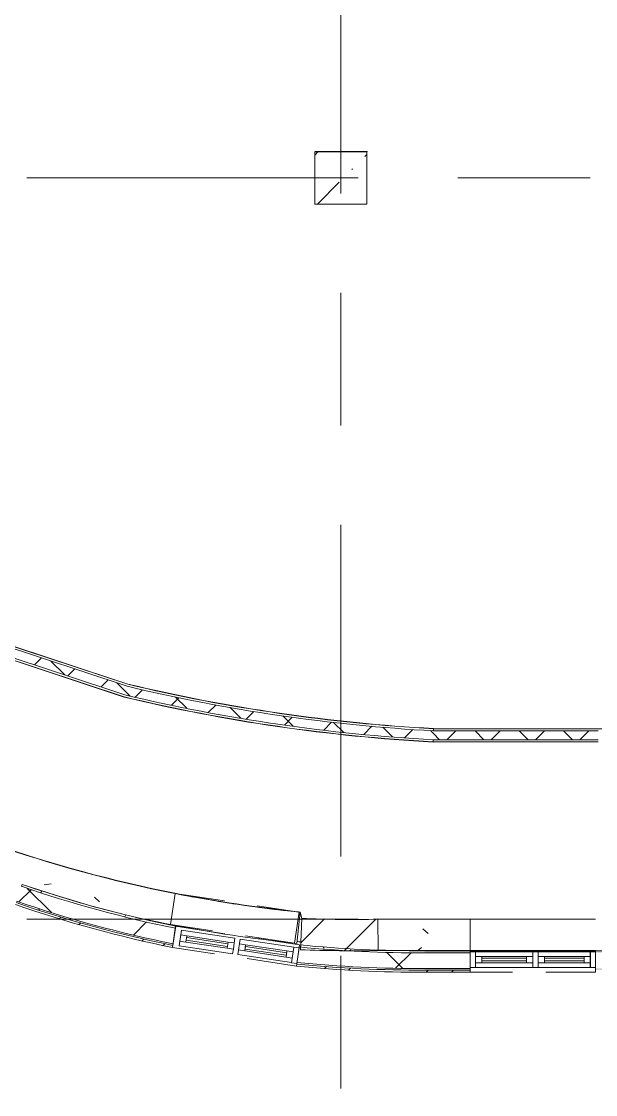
# Model space of a CAD drawing. Header units: millimetres. Extents: x 48966 to 294585, y -43515 to 30344.
# Drawn here: x 74873 to 80372, y -33061 to -22784 of the extents above; entities that cross this region are included whole.
import ezdxf

# ---------------------------------------------------------------- set-up
doc = ezdxf.new("R2010")
doc.units = ezdxf.units.MM
doc.linetypes.add('Осевые', pattern=[6350, 1270, -952.5, 3175, -952.5])
doc.linetypes.add('Сверху', pattern=[793.75, 476.25, -317.5])
for name, color, linetype, lineweight in [('Импосты витража', 7, 'Continuous', 9), ('Импосты витража-1', 7, 'Continuous', 18), ('Обобщенные модели', 7, 'Continuous', 9), ('Обобщенные модели-1', 7, 'Continuous', 18), ('Общие ребра', 7, 'Continuous', 9), ('Окна', 7, 'Continuous', 9), ('Окна-1', 7, 'Сверху', 9), ('Окна-2', 7, 'Continuous', 18), ('Оси-2', 7, 'Осевые', 9), ('Перекрытия', 7, 'Continuous', 9), ('Стены', 7, 'Continuous', 9), ('Стены-1', 7, 'Continuous', 18), ('Штриховка разреза-1', 7, 'Continuous', 9)]:
    doc.layers.add(name, color=color, linetype=linetype, lineweight=lineweight)
pattern_1 = [(45, (0, 0), (-493.914, 493.914), []), (45, (493.9, 0), (-493.914, 493.914), [873.125, -174.625, 6.706, -167.919])]
pattern_2 = [(45, (0, 0), (-212.132, 212.132), []), (135, (0, 0), (-212.132, -212.132), [])]
pattern_3 = [(0, (0, 0), (812.8, 203.2), [67.056, -542.544, 67.056, -542.544, -3251.2]), (0, (0, 0), (812.8, 203.2), [-1219.2, 67.056, -1152.144, 67.056, -542.544, -1422.4]), (0, (0, 0), (812.8, 203.2), [-3048, 67.056, -339.344, 67.056, -948.944]), (120, (304.8, 101.6), (-582.37636, 602.30545), [67.056, -542.544, 67.056, -542.544, -3251.2]), (120, (304.8, 101.6), (-582.37636, 602.30545), [-1219.2, 67.056, -1152.144, 67.056, -542.544, -1422.4]), (120, (304.8, 101.6), (-582.37636, 602.30545), [-3048, 67.056, -339.344, 67.056, -948.944]), (240, (406.4, 508), (-230.42364, -805.50545), [67.056, -542.544, 67.056, -542.544, -3251.2]), (240, (406.4, 508), (-230.42364, -805.50545), [-1219.2, 67.056, -1152.144, 67.056, -542.544, -1422.4]), (240, (406.4, 508), (-230.42364, -805.50545), [-3048, 67.056, -339.344, 67.056, -948.944])]
pattern_4 = [(45, (0, 0), (-502.8943, 502.8943), []), (45, (0, 762), (-502.8943, 502.8943), [])]
pattern_5 = [(45, (0, 0), (-707.107, 707.107), []), (135, (0, 0), (-707.107, -707.107), [])]
pattern_6 = [(50, (0, 0), (1457.472, -127.512), [152.4, -1676.4]), (355, (0, 0), (-281.942, 1528.454), [121.92, -1341.12]), (100.451, (121.5, -10.6), (1175.541, 1400.933), [129.52, -1424.72]), (46.184, (0, 406.4), (2168.632, -336.342), [228.6, -2514.6]), (96.636, (180.7, 378.4), (1899.22, 1979.42), [194.28, -2137.08]), (351.184, (0, 406.4), (1899.24, 1979.4), [182.88, -2011.68]), (21, (203.2, 304.8), (1212.915, -818.121), [152.4, -1676.4]), (326, (203.2, 304.8), (494.417, 1473.504), [121.92, -1341.12]), (71.451, (304.3, 236.6), (1707.337, 655.37), [129.52, -1424.72]), (37.5, (0, 0), (24.7094, 676.4402), [67.056, -1257.808, 67.056, -1294.384, -1346.2]), (37.5, (0, 0), (24.7094, 676.4402), [-2686.304, 67.056, -1279.144]), (7.5, (0, 0), (534.558, 801.444), [67.056, -709.168, 67.056, -1227.328, -513.08]), (7.5, (0, 0), (534.558, 801.444), [-2070.608, 67.056, -446.024]), (327.5, (-453.14, 0), (1084.7275, -45.8312), [67.056, -440.944, 67.056, -1517.904, -2103.12]), (327.5, (-453.14, 0), (1084.7275, -45.8312), [-2092.96, 67.056, -2036.064]), (317.5, (-656.3, 0), (1185.035, 203.414), [67.056, -593.344, 67.056, -985.52, -1493.52]), (317.5, (-656.3, 0), (1185.035, 203.414), [-1712.976, 67.056, -1426.464])]

# ---------------------------------------------------------------- blocks, each defined once
blk = doc.blocks.new('Обобщенные модели 8 - Обобщенные модели 7-1067283-План 4-го этажа на отм_ _8_400')
at = {"layer": 'Обобщенные модели'}
h = blk.add_hatch(dxfattribs=at)
h.set_pattern_fill('FP_7', color=256, style=0, pattern_type=2)
h.set_pattern_definition(pattern_1)
h.paths.add_polyline_path([(78182, -24533), (78182, -24033), (77682, -24033), (77682, -24533)], flags=0)
at = {"layer": 'Обобщенные модели-1'}
for p, q in [((78182, -24033), (77682, -24033)), ((77682, -24033), (77682, -24533)), ((78182, -24533), (78182, -24033)), ((77682, -24533), (78182, -24533))]:
    blk.add_line(p, q, dxfattribs=at)
blk = doc.blocks.new('M_Окно-Квадратный проем - 1200 x 11450 mm-V1-План 4-го этажа на отм_ _8_400')
at = {"layer": 'Окна'}
for p, q in [((-608, -102), (-608, 102)), ((592, 102), (592, -102))]:
    blk.add_line(p, q, dxfattribs=at)
at = {"layer": 'Окна-1'}
for p, q in [((-608, 102), (592, 102)), ((592, -102), (-608, -102))]:
    blk.add_line(p, q, dxfattribs=at)
blk = doc.blocks.new('Прямоугольный импост - Прямоугольный импост 1-2125134-План 4-го этажа на отм_ _8_400')
at = {"layer": 'Импосты витража-1'}
for p, q in [((0, 75), (-50, 75)), ((-50, 75), (-50, -75)), ((0, -75), (0, 75)), ((-50, -75), (0, -75))]:
    blk.add_line(p, q, dxfattribs=at)
blk = doc.blocks.new('Панель окно - Верхнее левое-8279401-План 4-го этажа на отм_ _8_400')
at = {"layer": 'Окна'}
for p, q in [((215, 30), (-215, 30)), ((-215, 30), (-215, -30)), ((215, -30), (215, 30)), ((-215, -30), (215, -30))]:
    blk.add_line(p, q, dxfattribs=at)
at = {"layer": 'Окна-2'}
for p, q in [((-215, 30), (-275, 30)), ((-275, 30), (-275, -30)), ((-215, -30), (-215, 30)), ((215, 12), (-215, 12)), ((-215, 12), (-215, -12)), ((215, 30), (215, -30)), ((275, 30), (215, 30)), ((215, -12), (215, 12)), ((275, -30), (275, 30)), ((-275, -30), (-215, -30)), ((-215, -12), (215, -12)), ((215, -30), (275, -30))]:
    blk.add_line(p, q, dxfattribs=at)
blk = doc.blocks.new('Панель окно - Верхнее правое-8286427-План 4-го этажа на отм_ _8_400')
at = {"layer": 'Окна'}
for p, q in [((190, 30), (-190, 30)), ((-190, 30), (-190, -30)), ((190, -30), (190, 30)), ((-190, -30), (190, -30))]:
    blk.add_line(p, q, dxfattribs=at)
at = {"layer": 'Окна-2'}
for p, q in [((-190, 30), (-250, 30)), ((-250, 30), (-250, -30)), ((-190, -30), (-190, 30)), ((190, 12), (-190, 12)), ((-190, 12), (-190, -12)), ((190, 30), (190, -30)), ((250, 30), (190, 30)), ((190, -12), (190, 12)), ((250, -30), (250, 30)), ((-250, -30), (-190, -30)), ((-190, -12), (190, -12)), ((190, -30), (250, -30))]:
    blk.add_line(p, q, dxfattribs=at)
blk = doc.blocks.new('Прямоугольный импост - Прямоугольный импост 1-2125132-План 4-го этажа на отм_ _8_400')
at = {"layer": 'Импосты витража-1'}
for p, q in [((-50, 75), (0, 75)), ((-50, -75), (-50, 75)), ((0, 75), (0, -75)), ((0, -75), (-50, -75))]:
    blk.add_line(p, q, dxfattribs=at)
blk = doc.blocks.new('Прямоугольный импост - Прямоугольный импост 1-V6-План 4-го этажа на отм_ _8_400')
at = {"layer": 'Импосты витража-1'}
for p, q in [((-25, 75), (25, 75)), ((-25, -75), (-25, 75)), ((25, 75), (25, -75)), ((25, -75), (-25, -75))]:
    blk.add_line(p, q, dxfattribs=at)
blk = doc.blocks.new('Прямоугольный импост - Прямоугольный импост 1-2125102-План 4-го этажа на отм_ _8_400')
at = {"layer": 'Импосты витража'}
for p, q in [((79222, -31844), (79222, -31694)), ((79222, -31694), (79797, -31694)), ((79797, -31844), (79222, -31844))]:
    blk.add_line(p, q, dxfattribs=at)
blk = doc.blocks.new('Прямоугольный импост - Прямоугольный импост 1-2125103-План 4-го этажа на отм_ _8_400')
at = {"layer": 'Импосты витража'}
for p, q in [((79797, -31694), (80322, -31694)), ((80322, -31694), (80322, -31844)), ((80322, -31844), (79797, -31844))]:
    blk.add_line(p, q, dxfattribs=at)
blk = doc.blocks.new('Панель окно - Верхнее правое-8291082-План 4-го этажа на отм_ _8_400')
at = {"layer": 'Окна'}
for p, q in [((200, 30), (-200, 30)), ((-200, 30), (-200, -30)), ((200, -30), (200, 30)), ((-200, -30), (200, -30))]:
    blk.add_line(p, q, dxfattribs=at)
at = {"layer": 'Окна-2'}
for p, q in [((-200, 30), (-260, 30)), ((-260, 30), (-260, -30)), ((-200, -30), (-200, 30)), ((200, 12), (-200, 12)), ((-200, 12), (-200, -12)), ((200, 30), (200, -30)), ((260, 30), (200, 30)), ((200, -12), (200, 12)), ((260, -30), (260, 30)), ((-260, -30), (-200, -30)), ((-200, -12), (200, -12)), ((200, -30), (260, -30))]:
    blk.add_line(p, q, dxfattribs=at)
blk = doc.blocks.new('Прямоугольный импост - Прямоугольный импост 1-2267660-План 4-го этажа на отм_ _8_400')
at = {"layer": 'Импосты витража-1'}
for p, q in [((0, 75), (-50, 75)), ((-50, 75), (-50, -75)), ((0, -75), (0, 75)), ((-50, -75), (0, -75))]:
    blk.add_line(p, q, dxfattribs=at)
blk = doc.blocks.new('Прямоугольный импост - Прямоугольный импост 1-8290618-План 4-го этажа на отм_ _8_400')
at = {"layer": 'Импосты витража'}
for p, q in [((76946, -31721), (76968, -31573)), ((76968, -31573), (77482, -31650)), ((77460, -31798), (76946, -31721))]:
    blk.add_line(p, q, dxfattribs=at)
blk = doc.blocks.new('Панель окно - Верхнее левое-8291074-План 4-го этажа на отм_ _8_400')
at = {"layer": 'Окна'}
for p, q in [((199.5, 30), (-199.5, 30)), ((-199.5, 30), (-199.5, -30)), ((199.5, -30), (199.5, 30)), ((-199.5, -30), (199.5, -30))]:
    blk.add_line(p, q, dxfattribs=at)
at = {"layer": 'Окна-2'}
for p, q in [((-199.5, 30), (-259.5, 30)), ((-259.5, 30), (-259.5, -30)), ((-199.5, -30), (-199.5, 30)), ((199.5, 12.5), (-199.5, 12.5)), ((-199.5, 12.5), (-199.5, -12.5)), ((199.5, 30), (199.5, -30)), ((259.5, 30), (199.5, 30)), ((199.5, -12.5), (199.5, 12.5)), ((259.5, -30), (259.5, 30)), ((-259.5, -30), (-199.5, -30)), ((-199.5, -12.5), (199.5, -12.5)), ((199.5, -30), (259.5, -30))]:
    blk.add_line(p, q, dxfattribs=at)
blk = doc.blocks.new('Прямоугольный импост - Прямоугольный импост 1-8290614-План 4-го этажа на отм_ _8_400')
at = {"layer": 'Импосты витража'}
for p, q in [((76383, -31636), (76405, -31488)), ((76405, -31488), (76918, -31565)), ((76896, -31713), (76383, -31636)), ((76918, -31565), (76912, -31610)), ((76903, -31669), (76896, -31713))]:
    blk.add_line(p, q, dxfattribs=at)
blk = doc.blocks.new('M_Окно-Квадратный проем - 1200 x 1900 mm-2304592-План 4-го этажа на отм_ _8_400')
at = {"layer": 'Окна'}
for p, q in [((-608, -150), (-608, 150)), ((592, 150), (592, -150))]:
    blk.add_line(p, q, dxfattribs=at)
at = {"layer": 'Окна-1'}
for p, q in [((-608, 150), (592, 150)), ((592, -150), (-608, -150))]:
    blk.add_line(p, q, dxfattribs=at)

msp = doc.modelspace()

# ---------------------------------------------------------------- hatches: boundary and pattern name
at = {"layer": 'Штриховка разреза-1'}
h = msp.add_hatch(dxfattribs=at)
h.set_pattern_fill('FP_3', color=256, style=0, pattern_type=2)
h.set_pattern_definition(pattern_5)
h.paths.add_polyline_path([(74826.1, -31209.2), (74873.4, -31069.1), (74683.8, -31007.8), (74137.8, -30823.5), (74090.7, -30965.9), (74199.7, -31001.9)], flags=0)
h.paths.add_polyline_path([(72951.4, -30589), (72998.5, -30446.6), (67961.9, -28780.5), (67914.8, -28923), (70266.3, -29700.8)], flags=0)
h.paths.add_polyline_path([(66775.5, -28546.1), (66822.6, -28403.7), (65113.7, -27838.4), (65066.6, -27980.8)], flags=0)
h.paths.add_polyline_path([(63927.3, -27603.9), (63974.4, -27461.5), (62265.5, -26896.2), (62218.4, -27038.6), (63474.9, -27454.3)], flags=0)
h.paths.add_polyline_path([(61079.1, -26661.8), (61126.2, -26519.3), (60179.3, -26206.1), (60127.7, -26347)], flags=0)
h = msp.add_hatch(dxfattribs=at)
h.set_pattern_fill('FP_5', color=256, style=0, pattern_type=2)
h.set_pattern_definition(pattern_2)
h.paths.add_polyline_path([(75862.2, -29232.9), (75885.5, -29151.1), (67710.1, -26446.7), (67710.1, -26536.3), (75820.2, -29219)], flags=0)
h = msp.add_hatch(dxfattribs=at)
h.set_pattern_fill('FP_5', color=256, style=0, pattern_type=2)
h.set_pattern_definition(pattern_2)
h.paths.add_polyline_path([(78816.9, -29662.9), (78819.2, -29577.9), (78396.1, -29549.4), (77973.8, -29510), (77552.7, -29459.8), (77133.1, -29398.7), (76630.5, -29310.1), (76299.2, -29244.3), (75885.5, -29151.1), (75862.2, -29232.9), (76278.8, -29326.9), (76697.8, -29410.1), (77118.7, -29482.5), (77541.4, -29544), (77965.5, -29594.6), (78390.7, -29634.2)], flags=0)
h = msp.add_hatch(dxfattribs=at)
h.set_pattern_fill('FP_5', color=256, style=0, pattern_type=2)
h.set_pattern_definition(pattern_2)
h.paths.add_polyline_path([(83831.6, -29662.9), (83831.6, -29577.9), (81898, -29577.9), (81898, -29662.9)], flags=0)
h.paths.add_polyline_path([(79061.3, -29662.9), (80398, -29662.9), (80398, -29577.9), (78819.2, -29577.9), (78816.9, -29662.9)], flags=0)
h = msp.add_hatch(dxfattribs=at)
h.set_pattern_fill('FP_8', color=256, style=0, pattern_type=2)
h.set_pattern_definition(pattern_6)
h.paths.add_polyline_path([(77510.8, -31613.3), (77541.3, -31314.9), (77533, -31314.1), (77488.6, -31611.1), (77499.7, -31612.2)], flags=0)
h.paths.add_polyline_path([(76301.8, -31433.3), (76346.3, -31136.3), (75990.3, -31060.7), (75636.5, -30975.2), (75285.3, -30879.8), (74936.9, -30774.5), (74591.6, -30659.5), (74495.1, -30943.6), (74683.8, -31007.8), (74874.1, -31067), (74880.5, -31048.1), (75207.5, -31155.5), (75537.6, -31253.2), (75870.4, -31341), (76085.7, -31388.9)], flags=0)
h = msp.add_hatch(dxfattribs=at)
h.set_pattern_fill('FP_3', color=256, style=0, pattern_type=2)
h.set_pattern_definition(pattern_5)
h.paths.add_polyline_path([(78736.3, -31853.5), (78735.9, -31703.5), (78435, -31701.3), (78134.3, -31691.2), (77833.9, -31673.5), (77534.1, -31647.9), (77511.7, -31796.4), (77817.2, -31822.6), (78123.3, -31840.9), (78429.7, -31851.2)], flags=0)
h.paths.add_polyline_path([(76325.1, -31617.8), (76347.4, -31469.3), (75974.4, -31386.9), (75604.2, -31292.3), (75237.3, -31185.7), (74873.4, -31069.1), (74826.1, -31209.2), (75121.4, -31306.6), (75419.1, -31396.3), (75719.1, -31478.1), (76021.2, -31551.9)], flags=0)
h = msp.add_hatch(dxfattribs=at)
h.set_pattern_fill('FP_1', color=256, style=0, pattern_type=2)
h.set_pattern_definition(pattern_3)
h.paths.add_polyline_path([(78735.9, -31703.5), (78735.9, -31683.5), (78435.7, -31681.3), (78135.7, -31671.3), (77836.1, -31653.6), (77537.1, -31628.1), (77534.1, -31647.9), (77833.9, -31673.5), (78134.3, -31691.2), (78435, -31701.3)], flags=0)
h.paths.add_polyline_path([(76347.4, -31469.3), (76350.4, -31449.5), (76109.8, -31397.8), (75820.2, -31327.8), (75537.6, -31253.2), (75207.5, -31155.5), (74880.5, -31048.1), (74874.1, -31067), (75237.3, -31185.7), (75604.2, -31292.3), (75974.4, -31386.9)], flags=0)
h = msp.add_hatch(dxfattribs=at)
h.set_pattern_fill('FP_2', color=256, style=0, pattern_type=2)
h.set_pattern_definition(pattern_4)
h.paths.add_polyline_path([(78736.4, -31888.5), (78736.4, -31868.5), (78429.2, -31866.2), (78122.2, -31855.9), (77815.5, -31837.6), (77509.5, -31811.3), (77506.5, -31831.1), (77813.3, -31857.4), (78120.7, -31875.8), (78428.5, -31886.2)], flags=0)
h.paths.add_polyline_path([(76319.9, -31652.5), (76322.8, -31632.6), (76018.4, -31566.7), (75715.8, -31492.7), (75332.1, -31385.7), (75117.1, -31321), (74821.3, -31223.4), (74814.9, -31242.3), (75111.3, -31340.2), (75410.3, -31430.2), (75711.5, -31512.2), (76014.7, -31586.4)], flags=0)
h = msp.add_hatch(dxfattribs=at)
h.set_pattern_fill('FP_1', color=256, style=0, pattern_type=2)
h.set_pattern_definition(pattern_3)
h.paths.add_polyline_path([(78736.4, -31868.5), (78736.3, -31853.5), (78429.7, -31851.2), (78123.3, -31840.9), (77817.2, -31822.6), (77511.7, -31796.4), (77509.5, -31811.3), (77815.5, -31837.6), (78122.2, -31855.9), (78429.2, -31866.2)], flags=0)
h.paths.add_polyline_path([(76322.8, -31632.6), (76325.1, -31617.8), (76021.2, -31551.9), (75719.1, -31478.1), (75384.1, -31385.7), (75121.4, -31306.6), (74826.1, -31209.2), (74821.3, -31223.4), (75117.1, -31321), (75415.3, -31410.8), (75715.8, -31492.7), (76018.4, -31566.7)], flags=0)
h = msp.add_hatch(dxfattribs=at)
h.set_pattern_fill('FP_7', color=256, style=0, pattern_type=2)
h.set_pattern_definition(pattern_1)
h.paths.add_polyline_path([(77918.1, -31683.6), (78290.8, -31681.9), (78287.8, -31381.9), (77922.7, -31383.6), (77557.7, -31374.2), (77545.4, -31673.9)], flags=0)
h = msp.add_hatch(dxfattribs=at)
h.set_pattern_fill('FP_8', color=256, style=0, pattern_type=2)
h.set_pattern_definition(pattern_6)
h.paths.add_polyline_path([(81331.6, -31681.9), (81331.6, -31381.9), (80371.6, -31381.9), (80371.6, -31681.9), (80681.8, -31681.9)], flags=0)
h.paths.add_polyline_path([(79171.6, -31681.9), (79171.6, -31381.9), (78287.8, -31381.9), (78290.8, -31681.9), (79061.3, -31681.9)], flags=0)
h = msp.add_hatch(dxfattribs=at)
h.set_pattern_fill('FP_1', color=256, style=0, pattern_type=2)
h.set_pattern_definition(pattern_3)
h.paths.add_polyline_path([(86681.6, -31703.5), (86681.6, -31683.5), (83631.6, -31683.5), (83631.6, -31703.5), (85543.4, -31703.5)], flags=0)
h.paths.add_polyline_path([(78735.9, -31703.5), (79171.6, -31703.5), (79171.6, -31683.5), (78735.9, -31683.5)], flags=0)
h.paths.add_polyline_path([(80371.6, -31703.5), (82431.6, -31703.5), (82431.6, -31683.5), (80371.6, -31683.5)], flags=0)
edge = h.paths.add_edge_path(flags=0)
edge.add_line((100124.5, -31683.5), (90881.6, -31683.5))
edge.add_line((90881.6, -31683.5), (90881.6, -31703.5))
edge.add_line((90881.6, -31703.5), (93646, -31703.5))
edge.add_line((93646, -31703.5), (100124.5, -31703.5))
h.paths.add_polyline_path([(88784.5, -31703.5), (89681.6, -31703.5), (89681.6, -31683.5), (87881.6, -31683.5), (87881.6, -31703.5), (87974.2, -31703.5)], flags=0)
h = msp.add_hatch(dxfattribs=at)
h.set_pattern_fill('FP_3', color=256, style=0, pattern_type=2)
h.set_pattern_definition(pattern_5)
h.paths.add_polyline_path([(86681.6, -31853.5), (86681.6, -31703.5), (83631.6, -31703.5), (83631.6, -31853.5), (85543.4, -31853.5)], flags=0)
h.paths.add_polyline_path([(78736.3, -31853.5), (79171.6, -31853.5), (79171.6, -31703.5), (78735.9, -31703.5)], flags=0)
h.paths.add_polyline_path([(80371.6, -31853.5), (82431.6, -31853.5), (82431.6, -31703.5), (80371.6, -31703.5)], flags=0)
edge = h.paths.add_edge_path(flags=0)
edge.add_line((100124.5, -31703.5), (90881.6, -31703.5))
edge.add_line((90881.6, -31703.5), (90881.6, -31853.5))
edge.add_line((90881.6, -31853.5), (93646, -31853.5))
edge.add_line((93646, -31853.5), (100124.5, -31853.5))
h.paths.add_polyline_path([(88784.5, -31853.5), (89681.6, -31853.5), (89681.6, -31703.5), (87881.6, -31703.5), (87881.6, -31853.5), (87974.2, -31853.5)], flags=0)
h = msp.add_hatch(dxfattribs=at)
h.set_pattern_fill('FP_1', color=256, style=0, pattern_type=2)
h.set_pattern_definition(pattern_3)
h.paths.add_polyline_path([(85543.4, -31868.5), (86681.6, -31868.5), (86681.6, -31853.5), (83631.6, -31853.5), (83631.6, -31868.5), (83922.9, -31868.5)], flags=0)
h.paths.add_polyline_path([(78736.4, -31868.5), (79171.6, -31868.5), (79171.6, -31853.5), (78736.3, -31853.5)], flags=0)
h.paths.add_polyline_path([(80371.6, -31868.5), (82431.6, -31868.5), (82431.6, -31853.5), (80371.6, -31853.5)], flags=0)
edge = h.paths.add_edge_path(flags=0)
edge.add_line((100124.5, -31853.5), (90881.6, -31853.5))
edge.add_line((90881.6, -31853.5), (90881.6, -31868.5))
edge.add_line((90881.6, -31868.5), (93646, -31868.5))
edge.add_line((93646, -31868.5), (100124.5, -31868.5))
h.paths.add_polyline_path([(89681.6, -31868.5), (89681.6, -31853.5), (87881.6, -31853.5), (87881.6, -31868.5), (88784.5, -31868.5)], flags=0)
h = msp.add_hatch(dxfattribs=at)
h.set_pattern_fill('FP_2', color=256, style=0, pattern_type=2)
h.set_pattern_definition(pattern_4)
h.paths.add_polyline_path([(85543.4, -31888.5), (86681.6, -31888.5), (86681.6, -31868.5), (83631.6, -31868.5), (83631.6, -31888.5), (83922.9, -31888.5)], flags=0)
h.paths.add_polyline_path([(78736.4, -31888.5), (79171.6, -31888.5), (79171.6, -31868.5), (78736.4, -31868.5)], flags=0)
h.paths.add_polyline_path([(80371.6, -31888.5), (82431.6, -31888.5), (82431.6, -31868.5), (80371.6, -31868.5)], flags=0)
h.paths.add_polyline_path([(93646, -31888.5), (100124.5, -31888.5), (100124.5, -31868.5), (90881.6, -31868.5), (90881.6, -31888.5), (92025.5, -31888.5)], flags=0)
h.paths.add_polyline_path([(88784.5, -31888.5), (89681.6, -31888.5), (89681.6, -31868.5), (87881.6, -31868.5), (87881.6, -31888.5), (87974.2, -31888.5)], flags=0)

# ---------------------------------------------------------------- linework, layer by layer
at = {"layer": 'Общие ребра'}
for p, q in [((67730.1, -26453.4), (75885.5, -29151.1)), ((67730.1, -26542.9), (75862.2, -29232.9)), ((78819.7, -29557.9), (78819.2, -29577.9)), ((78819.2, -29577.9), (78819.7, -29557.9)), ((80398, -29577.9), (78819.2, -29577.9)), ((80398, -29557.9), (78819.7, -29557.9)), ((78816.9, -29662.9), (78816.3, -29682.9)), ((78816.3, -29682.9), (78816.9, -29662.9)), ((78816.3, -29682.9), (80398, -29682.9)), ((80398, -29662.9), (78816.9, -29662.9)), ((74874.1, -31067), (74873.4, -31069.1)), ((74873.4, -31069.1), (74874.1, -31067)), ((74880.5, -31048.1), (74874.1, -31067)), ((74874.1, -31067), (74880.5, -31048.1)), ((78287.8, -31381.9), (78290.8, -31681.9)), ((78290.8, -31681.9), (78287.8, -31381.9)), ((78735.9, -31703.5), (79171.6, -31703.5)), ((78736.3, -31853.5), (79171.6, -31853.5)), ((78736.4, -31868.5), (79171.6, -31868.5))]:
    msp.add_line(p, q, dxfattribs=at)
at = {"layer": 'Общие ребра', "flags": 128}
msp.add_lwpolyline([(75870.4, -31341), (75537.6, -31253.2), (75207.5, -31155.5), (74880.5, -31048.1)], dxfattribs=at)
at = {"layer": 'Общие ребра'}
for centre, radius, start, end in [((79714.7, -13126.2), 16476.1, 256.5609, 266.88434), ((79714.7, -13126.2), 16561.1, 256.54839, 266.89234), ((78673.1, -20051), 11652.7, 250.97253, 258.48745), ((78673.1, -20051), 11632.7, 250.97191, 256.05837), ((78673.1, -20051), 11817.7, 250.9776, 258.52869), ((78673.1, -20051), 11802.7, 250.97715, 258.52499), ((78673.1, -20051), 11652.7, 264.39039, 270.3088), ((78673.1, -20051), 11817.7, 264.34914, 270.30663), ((78673.1, -20051), 11802.7, 264.35285, 270.30683)]:
    msp.add_arc(centre, radius, start, end, dxfattribs=at)
at = {"layer": 'Оси-2'}
for p, q in [((77931.6, 25417.1), (77931.6, -41737.8)), ((150171.6, -24282.9), (50565.6, -24282.9)), ((150171.6, -31382.9), (50565.6, -31382.9))]:
    msp.add_line(p, q, dxfattribs=at)
at = {"layer": 'Перекрытия'}
for p, q in [((77681.6, -24532.9), (77681.6, -24032.9)), ((77681.6, -24032.9), (78181.6, -24032.9)), ((78181.6, -24032.9), (78181.6, -24532.9)), ((78181.6, -24532.9), (77681.6, -24532.9)), ((67730.1, -26432.3), (75890.9, -29131.8)), ((75856.7, -29252.2), (67605.1, -26522.6)), ((78819.7, -29557.9), (83831.6, -29557.9)), ((80398, -29682.9), (78816.3, -29682.9)), ((76761.8, -31211.3), (76764.5, -31211.8)), ((77146.9, -31268.5), (77150, -31268.9)), ((77526.3, -31313.4), (77541.3, -31314.9)), ((77541.3, -31314.9), (77557.7, -31374.2)), ((77894.3, -31382.9), (78075.8, -31382.9)), ((79138.7, -31683.5), (81331.6, -31683.5))]:
    msp.add_line(p, q, dxfattribs=at)
for centre, radius, start, end in [((79714.7, -13126.2), 16456.1, 256.56386, 266.88244), ((79714.7, -13126.2), 16581.1, 256.54547, 266.89422), ((79138.7, -16683.5), 15000, 263.77582, 263.91434), ((79138.7, -16683.5), 15000, 269.55403, 270)]:
    msp.add_arc(centre, radius, start, end, dxfattribs=at)
at = {"layer": 'Стены'}
for p, q in [((76301.8, -31433.3), (76346.3, -31136.3)), ((77488.6, -31611.1), (77533, -31314.1)), ((77526.3, -31313.4), (77526.5, -31311.4)), ((79171.6, -31381.9), (80371.6, -31381.9)), ((79171.6, -31381.9), (79171.6, -31681.9)), ((80371.6, -31681.9), (79171.6, -31681.9))]:
    msp.add_line(p, q, dxfattribs=at)
for radius, start, end in [(12950.8, 258.80471, 264.10479), (12952.8, 258.81437, 259.63214), (12952.8, 258.82497, 264.135), (12952.8, 260.5832, 261.40927), (12952.8, 262.35156, 263.18437), (13252.8, 258.88511, 264.07485)]:
    msp.add_arc((78856.6, -18429.1), radius, start, end, dxfattribs=at)
at = {"layer": 'Стены-1'}
for p, q in [((78183.6, -24030.9), (77681.6, -24030.9)), ((77681.6, -24032.9), (78181.6, -24032.9)), ((78183.6, -24032.9), (78183.6, -24030.9)), ((75890.9, -29131.8), (67730.1, -26432.3)), ((75891.5, -29129.9), (67732.1, -26430.8)), ((67732.1, -26432.9), (75890.9, -29131.8)), ((67603.1, -26524), (75856.2, -29254.1)), ((75856.7, -29252.2), (67605.1, -26522.6)), ((67730.1, -26563.9), (75856.7, -29252.2)), ((76301.8, -31433.3), (76346.3, -31136.3)), ((76341.8, -31135.4), (76342.2, -31133.4)), ((77533, -31314.1), (77488.6, -31611.1)), ((77510.8, -31613.3), (77541.3, -31314.9)), ((77526.5, -31311.4), (77526.3, -31313.4)), ((77526.3, -31313.4), (77541.3, -31314.9)), ((77541.5, -31312.9), (77526.5, -31311.4)), ((77541.3, -31314.9), (77533, -31314.1)), ((77541.3, -31314.9), (77541.5, -31312.9)), ((77557.7, -31374.2), (77545.4, -31673.9)), ((79171.6, -31381.9), (78287.8, -31381.9)), ((79171.6, -31681.9), (79171.6, -31381.9)), ((76319.9, -31652.5), (76350.4, -31449.5)), ((77488.6, -31611.1), (77510.8, -31613.3)), ((77537.1, -31628.1), (77506.5, -31831.1)), ((78290.8, -31681.9), (79171.6, -31681.9)), ((79171.6, -31683.5), (78735.9, -31683.5)), ((79171.6, -31888.5), (79171.6, -31683.5)), ((78736.4, -31888.5), (79171.6, -31888.5))]:
    msp.add_line(p, q, dxfattribs=at)
at = {"layer": 'Стены-1', "flags": 128}
msp.add_lwpolyline([(76350.4, -31449.5), (76109.8, -31397.8), (75870.4, -31341)], dxfattribs=at)
at = {"layer": 'Стены-1'}
for centre, radius, start, end in [((79714.7, -13126.2), 16456.1, 256.56386, 266.88244), ((79714.7, -13126.2), 16456.1, 256.56386, 266.88244), ((79714.7, -13126.2), 16454.1, 256.56416, 266.88225), ((79714.7, -13126.2), 16583.1, 256.54517, 266.8944), ((79714.7, -13126.2), 16581.1, 256.54547, 266.89422), ((79714.7, -13126.2), 16581.1, 256.54547, 266.89422), ((78856.6, -18429.1), 12952.8, 250.77538, 258.82497), ((78856.6, -18429.1), 12952.8, 250.77538, 258.80471), ((78856.6, -18429.1), 12950.8, 250.7753, 258.80471), ((78673.1, -20051), 11837.7, 250.97821, 258.53361), ((78856.6, -18429.1), 13252.8, 256.97787, 258.88511), ((78048.2, -19414.3), 11970, 267.65176, 271.14706), ((78673.1, -20051), 11632.7, 264.39547, 270.30906), ((78048.2, -19414.3), 12270, 267.65176, 271.13295), ((78673.1, -20051), 11837.7, 264.34422, 270.30637)]:
    msp.add_arc(centre, radius, start, end, dxfattribs=at)

# ---------------------------------------------------------------- block references
at = {"layer": 'Импосты витража'}
for name in ['Прямоугольный импост - Прямоугольный импост 1-8290614-План 4-го этажа на отм_ _8_400', 'Прямоугольный импост - Прямоугольный импост 1-8290618-План 4-го этажа на отм_ _8_400', 'Прямоугольный импост - Прямоугольный импост 1-2125102-План 4-го этажа на отм_ _8_400', 'Прямоугольный импост - Прямоугольный импост 1-2125103-План 4-го этажа на отм_ _8_400']:
    msp.add_blockref(name, (0, 0), dxfattribs=at)
for name, p, rotation in [('Прямоугольный импост - Прямоугольный импост 1-2267660-План 4-го этажа на отм_ _8_400', (77520.4, -31731.6), 351.4389180160571), ('Прямоугольный импост - Прямоугольный импост 1-2125134-План 4-го этажа на отм_ _8_400', (79171.6, -31768.5), 180)]:
    msp.add_blockref(name, p, dxfattribs=dict(at, rotation=rotation))
at = {"layer": 'Импосты витража', "extrusion": (0, 0, -1), "rotation": 180}
for name, p in [('Прямоугольный импост - Прямоугольный импост 1-V6-План 4-го этажа на отм_ _8_400', (-79796.6, -31768.5)), ('Прямоугольный импост - Прямоугольный импост 1-2125132-План 4-го этажа на отм_ _8_400', (-80371.6, -31768.5))]:
    msp.add_blockref(name, p, dxfattribs=at)
at = {"layer": 'Обобщенные модели'}
msp.add_blockref('Обобщенные модели 8 - Обобщенные модели 7-1067283-План 4-го этажа на отм_ _8_400', (0, 0), dxfattribs=at)
at = {"layer": 'Окна'}
for name, p, rotation in [('M_Окно-Квадратный проем - 1200 x 1900 mm-2304592-План 4-го этажа на отм_ _8_400', (76925.5, -31375), 351.4799846380204), ('M_Окно-Квадратный проем - 1200 x 11450 mm-V1-План 4-го этажа на отм_ _8_400', (76920.4, -31638.9), 171.4389180160573), ('Панель окно - Верхнее левое-8291074-План 4-го этажа на отм_ _8_400', (76650.8, -31600.6), 171.4389180160571), ('Панель окно - Верхнее правое-8291082-План 4-го этажа на отм_ _8_400', (77213.9, -31685.4), 171.4389180160571), ('M_Окно-Квадратный проем - 1200 x 11450 mm-V1-План 4-го этажа на отм_ _8_400', (79763.4, -31786), 180)]:
    msp.add_blockref(name, p, dxfattribs=dict(at, rotation=rotation))
for name, p in [('Панель окно - Верхнее левое-8279401-План 4-го этажа на отм_ _8_400', (79496.6, -31768.5)), ('Панель окно - Верхнее правое-8286427-План 4-го этажа на отм_ _8_400', (80071.6, -31768.5))]:
    msp.add_blockref(name, p, dxfattribs=at)

doc.saveas('drawing.dxf')
